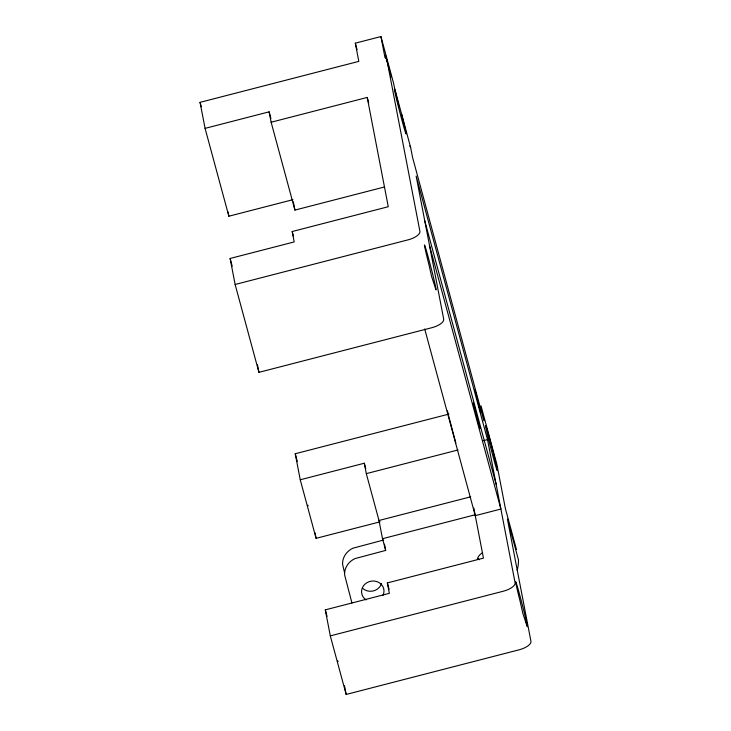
<?xml version="1.0" encoding="UTF-8"?>
<svg xmlns="http://www.w3.org/2000/svg" width="731" height="731" viewBox="0 0 731 731"><rect width="100%" height="100%" fill="white"/><g stroke="black" fill="none" stroke-linecap="round" stroke-linejoin="round"><path stroke-width="1.1" d="M292.921 199.682L228.867 216.221L205.073 128.373L200.056 102.349L358.811 61.377L355.312 43.166L380.933 36.55L393.625 83.407A45.249 1.243 75.5 0 0 399.035 107.028M205.073 128.373L269.127 111.834L270.918 118.422M384.387 186.999L294.931 210.089L271.137 122.241L367.227 97.433L368.707 102.925M517.173 570.308A44.673 40.927 -11 0 0 518.498 559.992L507.396 519.001L530.944 641.288A13.24 5.291 -15.2 0 1 519.129 649.804L346.165 694.45L330.302 635.888L503.266 591.233A13.24 5.291 -15.2 0 0 515.081 582.726L487.522 439.614L416.14 176.07L443.699 319.173A13.24 5.291 -15.2 0 1 431.893 327.689L258.929 372.335L235.135 284.487L230.119 258.463L294.182 241.934L292.181 231.526L388.271 206.718L367.227 97.433M235.135 284.487L408.099 239.841A13.24 5.291 -15.2 0 0 419.905 231.325L386.836 59.604A13.24 5.291 -15.2 0 0 384.981 57.594L380.933 36.55M380.166 521.797L316.103 538.336L300.24 479.774L295.233 453.75L448.944 414.075M300.24 479.774L364.303 463.235L365.774 468.653M483.255 440.72L487.522 439.614M351.94 602.993L344.584 574.794A18.202 16.676 -10.9 0 1 354.974 558.603L385.676 550.416L382.505 538.71L378.996 520.49L366.304 473.642L457.981 449.976M378.996 520.49L470.673 496.824M382.505 538.71L475.278 514.752M383.674 540.008L352.963 548.195A18.202 16.676 -10.9 0 0 342.583 564.378L344.612 572.93M330.302 635.888L325.295 609.864L389.358 593.325L387.348 582.918L483.447 558.118L473.816 508.136M390.747 76.326L391.003 76.993L390.939 76.115M307.888 505.167L308.107 505.825M337.813 660.851L338.069 661.646M401.593 114.082L395.672 92.307A23.164 0.63 75.5 0 0 397.225 101.956A23.164 0.63 75.5 0 0 405.559 132.731A23.164 0.63 75.5 0 0 401.895 115.26L401.593 114.082L410.63 147.452L412.522 157.256L483.895 420.809L481.007 405.796L496.87 464.359L505.386 508.593L516.488 549.584M424.738 220.725L496.13 484.315M429.508 245.497L500.89 509.041L475.269 515.657L424.702 328.977M355.312 43.166L357.084 49.699M449.611 419.64L455.861 443.041M292.181 231.526L293.369 235.912M387.348 582.918L389.111 589.424M200.056 102.349L201.244 106.744M295.233 453.75L297.289 461.343M230.119 258.463L232.202 266.157M325.295 609.864L327.059 616.37M386.334 59.741L386.736 61.413M447.454 410.886L449.263 418.525M390.628 74.626L385.475 55.318L385.858 57.685M384.479 544.175L385.676 550.416M364.303 463.235L366.304 473.642M293.323 201.765L294.931 210.089M269.127 111.834L271.137 122.241M315.061 532.917L316.103 538.336M344.502 685.779L346.165 694.45M228.026 211.889L228.867 216.221M257.467 364.751L258.929 372.335M409.689 145.999A13.24 5.291 -15.2 0 1 410.63 147.452M366.167 599.904A11.248 10.307 -10.9 0 1 363.334 586.034A11.248 10.307 -10.9 0 1 378.283 582.178A11.248 10.307 -10.9 0 1 382.852 595.591M381.545 583.484A11.248 10.307 -10.9 0 1 362.686 588.354M477.306 559.041A11.248 10.307 -10.9 0 1 482.661 552.691M479.472 559.727A11.248 10.307 -10.9 0 1 477.992 558.585M474.912 389.76L480.76 412.695L474.912 389.76M473.332 402.955L479.828 428.448L473.332 402.955M434.534 285.392L431.646 276.656L428.942 264.695A23.164 0.63 75.5 0 1 424.93 245.927A23.164 0.63 75.5 0 1 433.392 277.177A23.164 0.63 75.5 0 1 434.662 285.812L434.534 285.392M525.744 622.145L522.857 613.41L520.152 601.449A23.164 0.63 75.5 0 1 516.141 582.68A23.164 0.63 75.5 0 1 524.602 613.93A23.164 0.63 75.5 0 1 525.872 622.565L525.744 622.145M487.394 434.378A23.164 0.63 75.5 0 0 497.089 470.316A23.164 0.63 75.5 0 0 489.852 439.559A23.164 0.63 75.5 0 0 487.394 434.378"/></g></svg>
